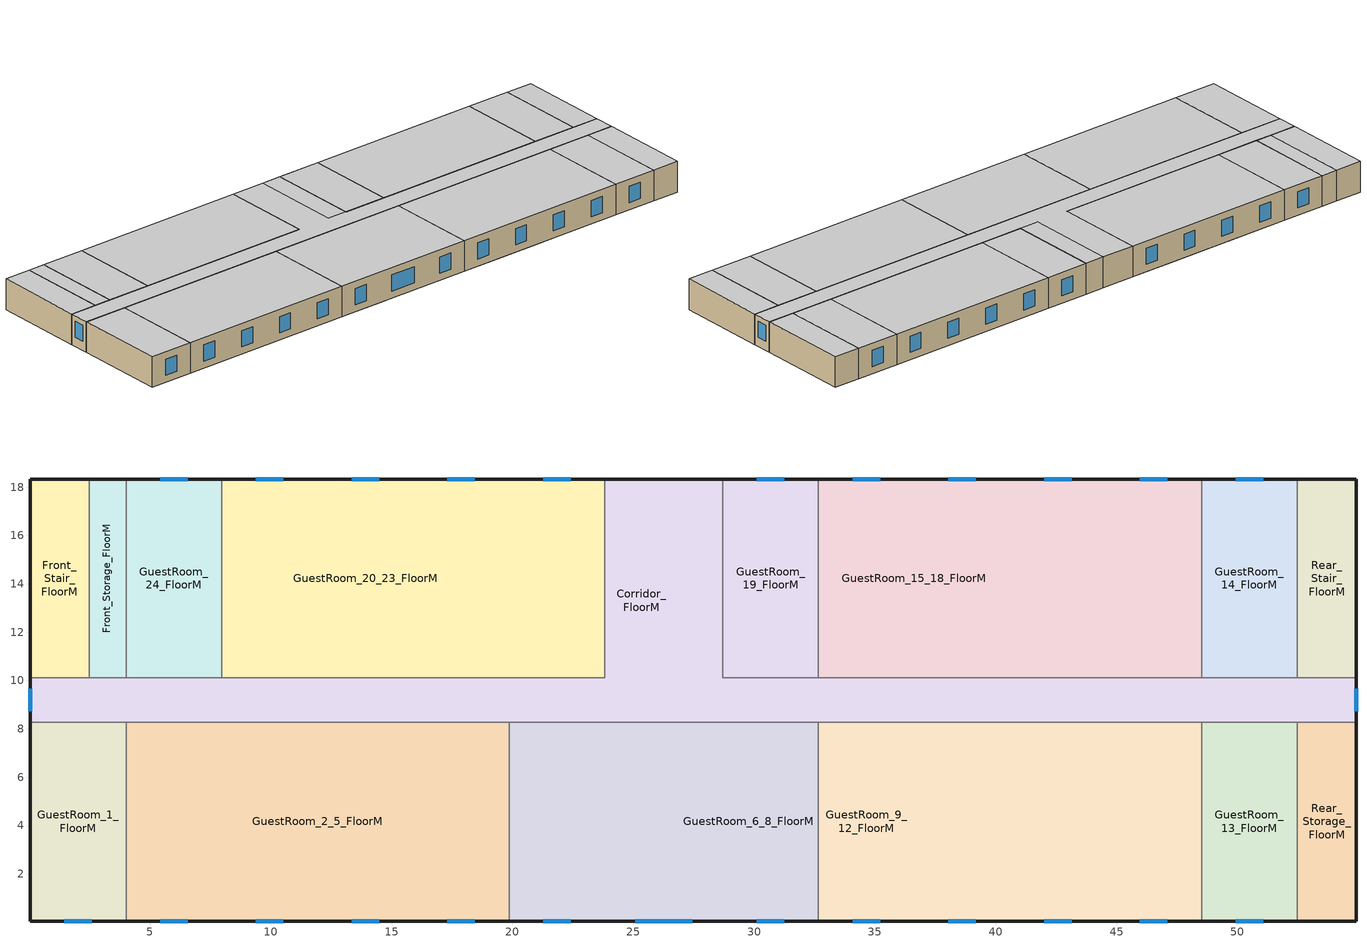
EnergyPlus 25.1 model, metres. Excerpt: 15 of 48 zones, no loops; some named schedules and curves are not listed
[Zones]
Corridor_FloorM
 floor to Corridor_FloorG (IntFloor): 26.87,18.34 26.87,10.11 54.91,10.11 54.91,8.28 0.05,8.28 0.05,10.11 23.82,10.11 23.82,18.34 z3.35; 28.7,18.34 28.7,10.11 26.87,10.11 26.87,18.34 z3.35
 wall outside (ExtWall_MetalFramed_NonRes): 0.05,10.11 0.05,8.28 / 54.91,8.28 54.91,10.11 / 28.7,18.34 26.87,18.34 23.82,18.34 z3.35:6.1
 wall to Rear_Stair_FloorM (IntWall_MetalFramed): 54.91,10.11 52.47,10.11 z3.35:6.1
 wall to GuestRoom_20_23_FloorM (IntWall_MetalFramed): 23.82,18.34 23.82,10.11 7.97,10.11 z3.35:6.1
 wall to GuestRoom_24_FloorM (IntWall_MetalFramed): 7.97,10.11 4.01,10.11 z3.35:6.1
 wall to Front_Storage_FloorM (IntWall_MetalFramed): 4.01,10.11 2.49,10.11 z3.35:6.1
 wall to Front_Stair_FloorM (IntWall_MetalFramed): 2.49,10.11 0.05,10.11 z3.35:6.1
 wall to GuestRoom_1_FloorM (IntWall_MetalFramed): 0.05,8.28 4.01,8.28 z3.35:6.1
 wall to GuestRoom_2_5_FloorM (IntWall_MetalFramed): 4.01,8.28 19.86,8.28 z3.35:6.1
 wall to GuestRoom_6_8_FloorM (IntWall_MetalFramed): 19.86,8.28 32.66,8.28 z3.35:6.1
 wall to GuestRoom_9_12_FloorM (IntWall_MetalFramed): 32.66,8.28 48.51,8.28 z3.35:6.1
 wall to GuestRoom_13_FloorM (IntWall_MetalFramed): 48.51,8.28 52.47,8.28 z3.35:6.1
 wall to Rear_Storage_FloorM (IntWall_MetalFramed): 52.47,8.28 54.91,8.28 z3.35:6.1
 wall to GuestRoom_14_FloorM (IntWall_MetalFramed): 52.47,10.11 48.51,10.11 z3.35:6.1
 wall to GuestRoom_15_18_FloorM (IntWall_MetalFramed): 48.51,10.11 32.66,10.11 z3.35:6.1
 wall to GuestRoom_19_FloorM (IntWall_MetalFramed): 32.66,10.11 28.7,10.11 28.7,18.34 z3.35:6.1
 window (FixedWindow_NonRes): 0.05,9.66 0.05,8.73 / 54.91,8.73 54.91,9.66 z4.19:5.61
 ceiling to Corridor_FloorT (IntFloor Reversed): 54.91,8.28 54.91,10.11 26.87,10.11 26.87,18.34 23.82,18.34 23.82,10.11 0.05,10.11 0.05,8.28 z6.1; 28.7,10.11 28.7,18.34 26.87,18.34 26.87,10.11 z6.1
Front_Stair_FloorM
 floor to Front_Stair_FloorG (IntFloor): 2.49,18.34 2.49,10.11 0.05,10.11 0.05,18.34 z3.35
 wall outside (ExtWall_MetalFramed_NonRes): 2.49,18.34 0.05,18.34 0.05,10.11 z3.35:6.1
 wall to Front_Storage_FloorM (IntWall_MetalFramed): 2.49,10.11 2.49,18.34 z3.35:6.1
 ceiling to Front_Stair_FloorT (IntFloor Reversed): 2.49,10.11 2.49,18.34 0.05,18.34 0.05,10.11 z6.1
Front_Storage_FloorM
 floor to Front_Storage_FloorG (IntFloor): 4.01,18.34 4.01,10.11 2.49,10.11 2.49,18.34 z3.35
 wall outside (ExtWall_MetalFramed_NonRes): 4.01,18.34 2.49,18.34 z3.35:6.1
 wall to GuestRoom_24_FloorM (IntWall_MetalFramed): 4.01,10.11 4.01,18.34 z3.35:6.1
 ceiling to Front_Storage_FloorT (IntFloor Reversed): 4.01,10.11 4.01,18.34 2.49,18.34 2.49,10.11 z6.1
GuestRoom_1_FloorM
 floor to Front_Lounge_FloorG (IntFloor): 4.01,8.28 4.01,0.05 0.05,0.05 0.05,8.28 z3.35
 wall outside (ExtWall_MetalFramed_GuestRooms): 0.05,8.28 0.05,0.05 4.01,0.05 z3.35:6.1
 wall to GuestRoom_2_5_FloorM (IntWall_MetalFramed): 4.01,0.05 4.01,8.28 z3.35:6.1
 window (FixedWindow_GuestRooms): 1.46,0.05 2.6,0.05 z4:5.45
 ceiling to GuestRoom_1_FloorT (IntFloor Reversed): 4.01,0.05 4.01,8.28 0.05,8.28 0.05,0.05 z6.1
GuestRoom_2_5_FloorM
 floor to Front_Lounge_FloorG (IntFloor): 19.86,8.28 19.86,0.05 4.01,0.05 4.01,8.28 z3.35
 wall outside (ExtWall_MetalFramed_GuestRooms): 4.01,0.05 19.86,0.05 z3.35:6.1
 wall to GuestRoom_6_8_FloorM (IntWall_MetalFramed): 19.86,0.05 19.86,8.28 z3.35:6.1
 window (FixedWindow_GuestRooms): 5.42,0.05 6.56,0.05 / 9.39,0.05 10.52,0.05 / 13.35,0.05 14.49,0.05 / 17.31,0.05 18.45,0.05 z4:5.45
 ceiling to GuestRoom_2_5_FloorT (IntFloor Reversed): 19.86,0.05 19.86,8.28 4.01,8.28 4.01,0.05 z6.1
GuestRoom_6_8_FloorM
 floor to Corridor_FloorG (IntFloor): 26.87,8.28 26.87,0.05 23.82,0.05 23.82,8.28 z3.35
 floor to Restroom_FloorG (IntFloor): 23.82,8.28 23.82,0.05 19.86,0.05 19.86,8.28 z3.35
 floor to Conference_FloorG (IntFloor): 32.66,8.28 32.66,0.05 26.87,0.05 26.87,8.28 z3.35
 wall outside (ExtWall_MetalFramed_GuestRooms): 19.86,0.05 32.66,0.05 z3.35:6.1
 wall to GuestRoom_9_12_FloorM (IntWall_MetalFramed): 32.66,0.05 32.66,8.28 z3.35:6.1
 window (FixedWindow_GuestRooms): 21.27,0.05 22.41,0.05 / 25.08,0.05 27.44,0.05 / 30.11,0.05 31.25,0.05 z4:5.45
 ceiling to GuestRoom_6_8_FloorT (IntFloor Reversed): 32.66,0.05 32.66,8.28 19.86,8.28 19.86,0.05 z6.1
GuestRoom_9_12_FloorM
 floor to Conference_FloorG (IntFloor): 36.62,8.28 36.62,0.05 32.66,0.05 32.66,8.28 z3.35
 floor to Mech_FloorG (IntFloor): 40.59,8.28 40.59,0.05 36.62,0.05 36.62,8.28 z3.35
 floor to GuestRoom_1_FloorG (IntFloor): 44.55,8.28 44.55,0.05 40.59,0.05 40.59,8.28 z3.35
 floor to GuestRoom_2_FloorG (IntFloor): 48.51,8.28 48.51,0.05 44.55,0.05 44.55,8.28 z3.35
 wall outside (ExtWall_MetalFramed_GuestRooms): 32.66,0.05 48.51,0.05 z3.35:6.1
 wall to GuestRoom_13_FloorM (IntWall_MetalFramed): 48.51,0.05 48.51,8.28 z3.35:6.1
 window (FixedWindow_GuestRooms): 34.07,0.05 35.21,0.05 / 38.04,0.05 39.18,0.05 / 42,0.05 43.14,0.05 / 45.96,0.05 47.1,0.05 z4:5.45
 ceiling to GuestRoom_9_12_FloorT (IntFloor Reversed): 48.51,0.05 48.51,8.28 32.66,8.28 32.66,0.05 z6.1
GuestRoom_13_FloorM
 floor to GuestRoom_3_FloorG (IntFloor): 52.47,8.28 52.47,0.05 48.51,0.05 48.51,8.28 z3.35
 wall outside (ExtWall_MetalFramed_GuestRooms): 48.51,0.05 52.47,0.05 z3.35:6.1
 wall to Rear_Storage_FloorM (IntWall_MetalFramed): 52.47,0.05 52.47,8.28 z3.35:6.1
 window (FixedWindow_GuestRooms): 49.92,0.05 51.06,0.05 z4:5.45
 ceiling to GuestRoom_13_FloorT (IntFloor Reversed): 52.47,0.05 52.47,8.28 48.51,8.28 48.51,0.05 z6.1
GuestRoom_14_FloorM
 floor to GuestRoom_4_FloorG (IntFloor): 52.47,18.34 52.47,10.11 48.51,10.11 48.51,18.34 z3.35
 wall outside (ExtWall_MetalFramed_GuestRooms): 52.47,18.34 48.51,18.34 z3.35:6.1
 wall to Rear_Stair_FloorM (IntWall_MetalFramed): 52.47,10.11 52.47,18.34 z3.35:6.1
 wall to GuestRoom_15_18_FloorM (IntWall_MetalFramed): 48.51,18.34 48.51,10.11 z3.35:6.1
 window (FixedWindow_GuestRooms): 51.06,18.34 49.92,18.34 z4:5.45
 ceiling to GuestRoom_14_FloorT (IntFloor Reversed): 52.47,10.11 52.47,18.34 48.51,18.34 48.51,10.11 z6.1
GuestRoom_15_18_FloorM
 floor to GuestRoom_5_FloorG (IntFloor): 48.51,18.34 48.51,10.11 44.55,10.11 44.55,18.34 z3.35
 floor to Lounge_FloorG (IntFloor): 44.55,18.34 44.55,10.11 40.59,10.11 40.59,18.34 z3.35
 floor to Laundry_FloorG (IntFloor): 40.59,18.34 40.59,10.11 32.66,10.11 32.66,18.34 z3.35
 wall outside (ExtWall_MetalFramed_GuestRooms): 48.51,18.34 32.66,18.34 z3.35:6.1
 wall to GuestRoom_19_FloorM (IntWall_MetalFramed): 32.66,18.34 32.66,10.11 z3.35:6.1
 window (FixedWindow_GuestRooms): 47.1,18.34 45.96,18.34 / 43.14,18.34 42,18.34 / 39.18,18.34 38.04,18.34 / 35.21,18.34 34.07,18.34 z4:5.45
 ceiling to GuestRoom_15_18_FloorT (IntFloor Reversed): 48.51,10.11 48.51,18.34 32.66,18.34 32.66,10.11 z6.1
GuestRoom_19_FloorM
 floor to Laundry_FloorG (IntFloor): 32.66,18.34 32.66,10.11 28.7,10.11 28.7,18.34 z3.35
 wall outside (ExtWall_MetalFramed_GuestRooms): 32.66,18.34 28.7,18.34 z3.35:6.1
 window (FixedWindow_GuestRooms): 31.25,18.34 30.11,18.34 z4:5.45
 ceiling to GuestRoom_19_FloorT (IntFloor Reversed): 32.66,10.11 32.66,18.34 28.7,18.34 28.7,10.11 z6.1
GuestRoom_20_23_FloorM
 floor to Gym_FloorG (IntFloor): 23.82,18.34 23.82,10.11 19.86,10.11 19.86,18.34 z3.35
 floor to Front_Office_FloorG (IntFloor): 19.86,18.34 19.86,10.11 7.97,10.11 7.97,18.34 z3.35
 wall outside (ExtWall_MetalFramed_GuestRooms): 23.82,18.34 7.97,18.34 z3.35:6.1
 wall to GuestRoom_24_FloorM (IntWall_MetalFramed): 7.97,18.34 7.97,10.11 z3.35:6.1
 window (FixedWindow_GuestRooms): 22.41,18.34 21.27,18.34 / 18.45,18.34 17.31,18.34 / 14.49,18.34 13.35,18.34 / 10.52,18.34 9.39,18.34 z4:5.45
 ceiling to GuestRoom_20_23_FloorT (IntFloor Reversed): 23.82,10.11 23.82,18.34 7.97,18.34 7.97,10.11 z6.1
GuestRoom_24_FloorM
 floor to Front_Office_FloorG (IntFloor): 7.97,18.34 7.97,10.11 4.01,10.11 4.01,18.34 z3.35
 wall outside (ExtWall_MetalFramed_GuestRooms): 7.97,18.34 4.01,18.34 z3.35:6.1
 window (FixedWindow_GuestRooms): 6.56,18.34 5.42,18.34 z4:5.45
 ceiling to GuestRoom_24_FloorT (IntFloor Reversed): 7.97,10.11 7.97,18.34 4.01,18.34 4.01,10.11 z6.1
Rear_Stair_FloorM
 floor to Rear_Stair_FloorG (IntFloor): 54.91,18.34 54.91,10.11 52.47,10.11 52.47,18.34 z3.35
 wall outside (ExtWall_MetalFramed_NonRes): 54.91,10.11 54.91,18.34 52.47,18.34 z3.35:6.1
 ceiling to Rear_Stair_FloorT (IntFloor Reversed): 54.91,10.11 54.91,18.34 52.47,18.34 52.47,10.11 z6.1
Rear_Storage_FloorM
 floor to Rear_Storage_FloorG (IntFloor): 54.91,8.28 54.91,0.05 52.47,0.05 52.47,8.28 z3.35
 wall outside (ExtWall_MetalFramed_NonRes): 52.47,0.05 54.91,0.05 54.91,8.28 z3.35:6.1
 ceiling to Rear_Storage_FloorT (IntFloor Reversed): 54.91,0.05 54.91,8.28 52.47,8.28 52.47,0.05 z6.1
[Building]
HotelSmall: North Axis {deg}=0; Solar Distribution=FullExterior; Maximum Number of Warmup Days=50
[Site:Location]
FULLERTON: Latitude {deg}=38.58; Longitude {deg}=-121.49; Time Zone {hr}=-8; Elevation {m}=29.2608
[SizingPeriod:DesignDay] Day of Month=21; Day Type=SummerDesignDay; Dry-Bulb Temperature Range Modifier Type=DefaultMultipliers; Humidity Condition Type=WetBulb; Barometric Pressure {Pa}=100939; Wind Speed {m/s}=1.3; Wind Direction {deg}=210; Rain Indicator=No; Snow Indicator=No; Daylight Saving Time Indicator=No; Solar Model Indicator=ASHRAETau
Name | Month | Maximum Dry-Bulb Temperature {C} | Daily Dry-Bulb Temperature Range {deltaC} | Wetbulb or DewPoint at Maximum Dry-Bulb {C} | ASHRAE Clear Sky Optical Depth for Beam Irradiance (taub) | ASHRAE Clear Sky Optical Depth for Diffuse Irradiance (taud)
FULLERTON  August .4% Condns DB=>MCWB | 8 | 36.1 | 10.6 | 21.2 | 0.373 | 2.475
FULLERTON  July .4% Condns DB=>MCWB | 7 | 34.9 | 9.8 | 21.3 | 0.389 | 2.444
FULLERTON  June .4% Condns DB=>MCWB | 6 | 34.1 | 8.9 | 21.2 | 0.386 | 2.384
FULLERTON  November .4% Condns DB=>MCWB | 11 | 33.1 | 12.3 | 15.2 | 0.317 | 2.593
[Site:WaterMainsTemperature]
Calculation Method=Schedule; Temperature Schedule=WaterMainCZ08
[Material] Thermal Absorptance=0.9; Solar Absorptance=0.7
Name | Roughness | Thickness {m} | Conductivity {W/m-K} | Density {kg/m3} | Specific Heat {J/kg-K} | Visible Absorptance
Air - Metal Wall Framing - 16 or 24 in. OC | Smooth | 0.1397 | 1.22017 | 1.28148 | 1004.832 | 0.7
ExtWall_MetalFramed_NonRes Insulation | Smooth | 0.0560578 | 0.0230188 | 16.0185 | 1130.436 | 0.7
Gypsum Board - 5/8 in. | MediumRough | 0.016002 | 0.158656 | 640.739 | 1130.436 | 0.8
Stucco - 7/8 in. | MediumRough | 0.022352 | 0.700948 | 1855.1 | 837.36 | 0.8
Concrete - 140 lb/ft3 - 4 in. | MediumRough | 0.1016 | 1.9514 | 2239.06 | 921.096 | 0.8
Carpet - 3/4 in. | Smooth | 0.01905 | 0.0455183 | 288.332 | 1381.644 | 0.8
Metal Deck - 1/16 in. | MediumRough | 0.0015875 | 45.3452 | 7820.53 | 502.416 | 0.8
ExtWall_MetalFramed_GuestRooms Insulation | Smooth | 0.0293878 | 0.0230188 | 16.0185 | 1130.436 | 0.7
[WindowMaterial:SimpleGlazingSystem] U-Factor {W/m2-K}=2.04417; Solar Heat Gain Coefficient=0.25; Visible Transmittance=0.42
FixedWindow_NonRes Material; FixedWindow_GuestRooms Material
[Construction]
FixedWindow_NonRes: FixedWindow_NonRes Material
IntWall_MetalFramed: Gypsum Board - 5/8 in., Air - Metal Wall Framing - 16 or 24 in. OC, Gypsum Board - 5/8 in.
ExtWall_MetalFramed_NonRes: Stucco - 7/8 in., ExtWall_MetalFramed_NonRes Insulation, Air - Metal Wall Framing - 16 or 24 in. OC, Gypsum Board - 5/8 in.
IntFloor: Metal Deck - 1/16 in., Concrete - 140 lb/ft3 - 4 in., Carpet - 3/4 in.
FixedWindow_GuestRooms: FixedWindow_GuestRooms Material
IntFloor Reversed: Carpet - 3/4 in., Concrete - 140 lb/ft3 - 4 in., Metal Deck - 1/16 in.
ExtWall_MetalFramed_GuestRooms: Stucco - 7/8 in., ExtWall_MetalFramed_GuestRooms Insulation, Air - Metal Wall Framing - 16 or 24 in. OC, Gypsum Board - 5/8 in.
[InternalMass] Construction=IntWall_MetalFramed; Zone or ZoneList=Corridor_FloorM
Name | Surface Area {m2}
Merged P_Corridor_FloorM_7_0_0 - P_CorridorFlr2_7_0_0 Reversed | 5.01676
Merged P_Corridor_FloorM_8_0_0 - P_CorridorFlr2_8_0_0 Reversed | 22.5754
[ZONE] Type=1; Multiplier=1; Ceiling Height=autocalculate; Volume=autocalculate; Part of Total Floor Area=Yes
Name | Floor Area
Corridor_FloorM | 140.484
Front_Stair_FloorM | 20.0689
Rear_Stair_FloorM | 20.0745
Front_Storage_FloorM | 12.5428
Rear_Storage_FloorM | 20.0754
GuestRoom_1_FloorM; GuestRoom_13_FloorM | 32.6145
GuestRoom_2_5_FloorM; GuestRoom_9_12_FloorM | 130.458
GuestRoom_6_8_FloorM | 105.371
GuestRoom_14_FloorM; GuestRoom_24_FloorM | 32.6117
GuestRoom_15_18_FloorM; GuestRoom_20_23_FloorM | 130.449
GuestRoom_19_FloorM | 32.6127
[ZONEINFILTRATION:DESIGNFLOWRATE] Design Flow Rate Calculation Method=Flow/ExteriorWallArea; Flow Rate per Exterior Surface Area=0.00146152; Constant Term Coefficient=1; Temperature Term Coefficient=0; Velocity Term Coefficient=0.224052; Velocity Squared Term Coefficient=0; Density Basis=Outdoor
Name | Zone or ZoneList or Space or SpaceList | Schedule
Infil_Corridor_FloorM | Corridor_FloorM | HotelSmallResidentialCommonInfiltration
Infil_Front_Stair_FloorM | Front_Stair_FloorM | HotelSmallResidentialCommonInfiltration
Infil_Rear_Stair_FloorM | Rear_Stair_FloorM | HotelSmallResidentialCommonInfiltration
Infil_Front_Storage_FloorM | Front_Storage_FloorM | HotelSmallAssemblyInfiltration
Infil_Rear_Storage_FloorM | Rear_Storage_FloorM | HotelSmallAssemblyInfiltration
Infil_GuestRoom_1_FloorM | GuestRoom_1_FloorM | HotelSmallResidentialLivingInfiltration
Infil_GuestRoom_2_5_FloorM | GuestRoom_2_5_FloorM | HotelSmallResidentialLivingInfiltration
Infil_GuestRoom_6_8_FloorM | GuestRoom_6_8_FloorM | HotelSmallResidentialLivingInfiltration
Infil_GuestRoom_9_12_FloorM | GuestRoom_9_12_FloorM | HotelSmallResidentialLivingInfiltration
Infil_GuestRoom_13_FloorM | GuestRoom_13_FloorM | HotelSmallResidentialLivingInfiltration
Infil_GuestRoom_14_FloorM | GuestRoom_14_FloorM | HotelSmallResidentialLivingInfiltration
Infil_GuestRoom_15_18_FloorM | GuestRoom_15_18_FloorM | HotelSmallResidentialLivingInfiltration
Infil_GuestRoom_19_FloorM | GuestRoom_19_FloorM | HotelSmallResidentialLivingInfiltration
Infil_GuestRoom_20_23_FloorM | GuestRoom_20_23_FloorM | HotelSmallResidentialLivingInfiltration
Infil_GuestRoom_24_FloorM | GuestRoom_24_FloorM | HotelSmallResidentialLivingInfiltration
[EXTERIOR:LIGHTS] Control Option=AstronomicalClock
Name | Schedule | Design Level | EndUse Subcategory
ExtLights_Motion_HotelSmall | HotelSmallExtLightingMotionCtrl | 1062.08 | Exterior Lighting - Motion
ExtLights_NonMotion_HotelSmall | HotelSmallExtLightingNonMotionCtrl | 742.683 | Exterior Lighting -NonMotion
[EXTERIOR:FUELEQUIPMENT]
Elevator_HotelSmall: Fuel Use Type=Electricity; Schedule=HotelSmallElevator; Design Level=16000; EndUse Subcategory=Elevators
[Sizing:Zone] Zone Cooling Design Supply Air Temperature Input Method=TemperatureDifference; Zone Cooling Design Supply Air Temperature {C}=14; Zone Heating Design Supply Air Temperature Input Method=TemperatureDifference; Zone Heating Design Supply Air Temperature {C}=40; Zone Heating Design Supply Air Temperature Difference {deltaC}=15; Zone Cooling Design Supply Air Humidity Ratio {kgWater/kgDryAir}=0.0085; Zone Heating Design Supply Air Humidity Ratio {kgWater/kgDryAir}=0.008; Zone Heating Sizing Factor=1; Zone Cooling Sizing Factor=1; Cooling Design Air Flow Method=DesignDay; Cooling Design Air Flow Rate {m3/s}=0; Cooling Minimum Air Flow per Zone Floor Area {m3/s-m2}=0; Cooling Minimum Air Flow {m3/s}=0; Cooling Minimum Air Flow Fraction=0; Heating Design Air Flow Rate {m3/s}=0; Heating Maximum Air Flow per Zone Floor Area {m3/s-m2}=0; Heating Maximum Air Flow {m3/s}=0; Account for Dedicated Outdoor Air System=No; Zone Load Sizing Method=Sensible Load Only No Latent Load; Zone Latent Cooling Design Supply Air Humidity Ratio Input Method=HumidityRatioDifference; Zone Cooling Design Supply Air Humidity Ratio Difference {kgWater/kgDryAir}=0.005; Zone Latent Heating Design Supply Air Humidity Ratio Input Method=HumidityRatioDifference; Zone Humidification Design Supply Air Humidity Ratio Difference {kgWater/kgDryAir}=0.005
Name | Zone Cooling Design Supply Air Temperature Difference {deltaC} | Design Specification Outdoor Air Object | Heating Design Air Flow Method | Heating Maximum Air Flow Fraction
Corridor_FloorM | 11.1111 | DSOA_Corridor_FloorM | DesignDayWithLimit | 0.5
Front_Stair_FloorM | 8.33333 | DSOA_Front_Stair_FloorM | DesignDayWithLimit | 0.5
Front_Storage_FloorM | 8.33333 | DSOA_Front_Storage_FloorM | DesignDayWithLimit | 0.5
GuestRoom_1_FloorM | 11.1111 | DSOA_GuestRoom_1_FloorM | DesignDay | 0
GuestRoom_2_5_FloorM | 11.1111 | DSOA_GuestRoom_2_5_FloorM | DesignDay | 0
GuestRoom_6_8_FloorM | 11.1111 | DSOA_GuestRoom_6_8_FloorM | DesignDay | 0
GuestRoom_9_12_FloorM | 11.1111 | DSOA_GuestRoom_9_12_FloorM | DesignDay | 0
GuestRoom_13_FloorM | 11.1111 | DSOA_GuestRoom_13_FloorM | DesignDay | 0
GuestRoom_14_FloorM | 11.1111 | DSOA_GuestRoom_14_FloorM | DesignDay | 0
GuestRoom_15_18_FloorM | 11.1111 | DSOA_GuestRoom_15_18_FloorM | DesignDay | 0
GuestRoom_19_FloorM | 11.1111 | DSOA_GuestRoom_19_FloorM | DesignDay | 0
GuestRoom_20_23_FloorM | 11.1111 | DSOA_GuestRoom_20_23_FloorM | DesignDay | 0
GuestRoom_24_FloorM | 11.1111 | DSOA_GuestRoom_24_FloorM | DesignDay | 0
Rear_Stair_FloorM | 8.33333 | DSOA_Rear_Stair_FloorM | DesignDayWithLimit | 0.5
Rear_Storage_FloorM | 8.33333 | DSOA_Rear_Storage_FloorM | DesignDayWithLimit | 0.5
[Zone equipment]
Corridor_FloorM: BaseZnSys1-26
Front_Stair_FloorM: BaseZnSys1-27
Front_Storage_FloorM: BaseZnSys1-28
GuestRoom_1_FloorM: GuestRoom_1_FloorM BaseExhFan, BaseZnSys1-6
GuestRoom_2_5_FloorM: GuestRoom_2_5_FloorM BaseExhFan, BaseZnSys1-7
GuestRoom_6_8_FloorM: GuestRoom_6_8_FloorM BaseExhFan, BaseZnSys1-8
GuestRoom_9_12_FloorM: GuestRoom_9_12_FloorM BaseExhFan, BaseZnSys1-9
GuestRoom_13_FloorM: GuestRoom_13_FloorM BaseExhFan, BaseZnSys1-10
GuestRoom_14_FloorM: GuestRoom_14_FloorM BaseExhFan, BaseZnSys1-11
GuestRoom_15_18_FloorM: GuestRoom_15_18_FloorM BaseExhFan, BaseZnSys1-12
GuestRoom_19_FloorM: GuestRoom_19_FloorM BaseExhFan, BaseZnSys1-13
GuestRoom_20_23_FloorM: GuestRoom_20_23_FloorM BaseExhFan, BaseZnSys1-14
GuestRoom_24_FloorM: GuestRoom_24_FloorM BaseExhFan, BaseZnSys1-15
Rear_Stair_FloorM: BaseZnSys1-29
Rear_Storage_FloorM: BaseZnSys1-30
[Coil:Cooling:DX:SingleSpeed] Availability Schedule=Always On Discrete; Gross Rated Total Cooling Capacity {W}=autosize; Gross Rated Sensible Heat Ratio=Autosize; Rated Air Flow Rate {m3/s}=Autosize; 2017 Rated Evaporator Fan Power Per Volume Flow Rate {W/(m3/s)}=773.3; Total Cooling Capacity Function of Temperature Curve=CoilClgDXQRatio_fTwbToadbSI; Total Cooling Capacity Function of Flow Fraction Curve=CoilClgDXSnglQRatio_fCFMRatio; Energy Input Ratio Function of Flow Fraction Curve=CoilClgDXSnglEIRRatio_fCFMRatio; Part Load Fraction Correlation Curve=CoilClgDXSEEREIRRatio_fQFrac; Minimum Outdoor Dry-Bulb Temperature for Compressor Operation {C}=-25; Condenser Type=AirCooled; Evaporative Condenser Effectiveness=0; Evaporative Condenser Air Flow Rate {m3/s}=Autosize; Evaporative Condenser Pump Rated Power Consumption {W}=Autosize; Crankcase Heater Capacity {W}=0; Maximum Outdoor Dry-Bulb Temperature for Crankcase Heater Operation {C}=0; Basin Heater Capacity {W/K}=0; Basin Heater Setpoint Temperature {C}=10
Name | Gross Rated Cooling COP {W/W} | Energy Input Ratio Function of Temperature Curve
BaseSys1 CoilClg-6 | 3.3 | CoilClgDXSEEREIR_fTwbToadbSI-9
BaseSys1 CoilClg-7 | 3.3 | CoilClgDXSEEREIR_fTwbToadbSI-10
BaseSys1 CoilClg-8 | 3.3 | CoilClgDXSEEREIR_fTwbToadbSI-11
BaseSys1 CoilClg-9 | 3.3 | CoilClgDXSEEREIR_fTwbToadbSI-12
BaseSys1 CoilClg-10 | 4.23 | CoilClgDXSEEREIR_fTwbToadbSI-13
BaseSys1 CoilClg-11 | 4.28 | CoilClgDXSEEREIR_fTwbToadbSI-14
BaseSys1 CoilClg-12 | 3.3 | CoilClgDXSEEREIR_fTwbToadbSI-15
BaseSys1 CoilClg-13 | 4.28 | CoilClgDXSEEREIR_fTwbToadbSI-16
BaseSys1 CoilClg-14 | 3.3 | CoilClgDXSEEREIR_fTwbToadbSI-17
